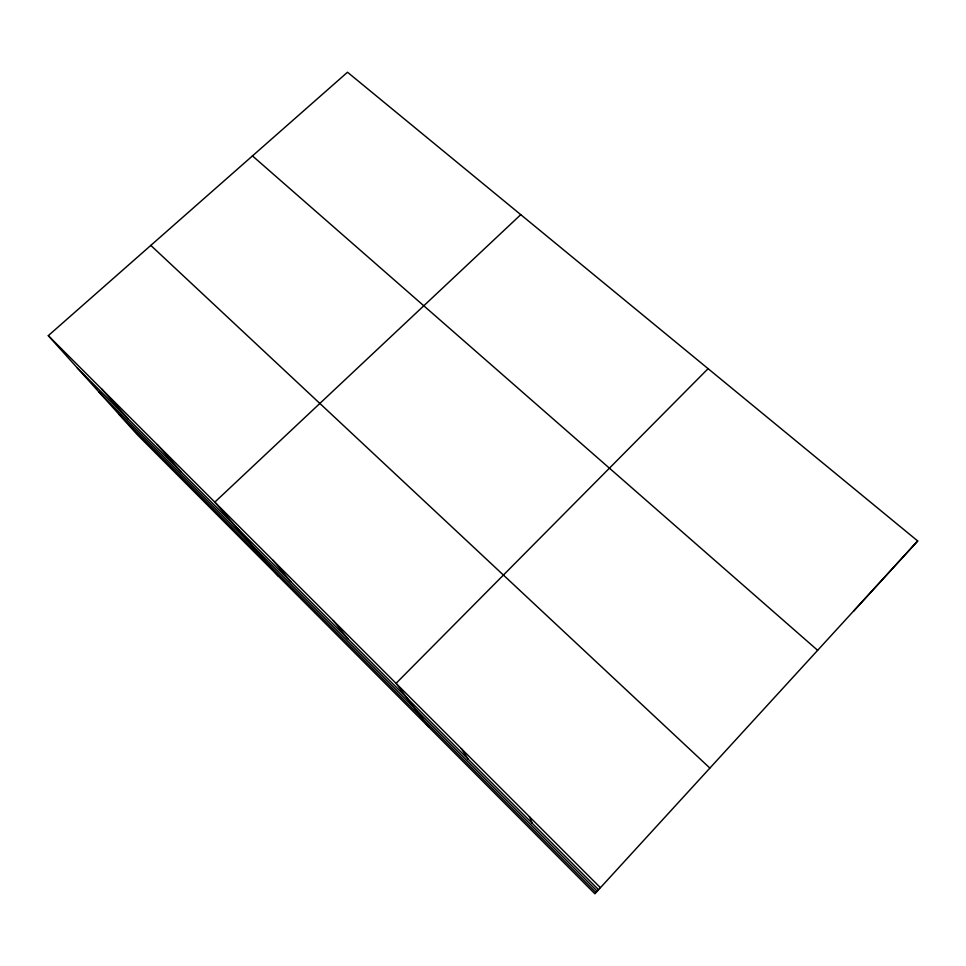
<?xml version="1.0" encoding="UTF-8"?>
<svg xmlns="http://www.w3.org/2000/svg" width="966" height="966" viewBox="0 0 966 966"><rect width="100%" height="100%" fill="white"/><g stroke="black" fill="none" stroke-linecap="round" stroke-linejoin="round"><path stroke-width="1.45" d="M917.7 540.972L594.875 893.767L137.269 434.676L48.3 335.649L347.506 72.233L917.7 540.972L853.594 611.176M708.09 368.662L396.048 683.348L428.952 727.301M520.759 214.669L214.814 502.139L278.425 576.291M252.464 155.9L817.61 650.287M150.805 245.4L709.817 768.018M48.3 335.649L600.333 887.597M77.316 367.949L598.509 889.65M98.846 391.906L597.181 891.147M119.156 414.511L595.95 892.536M101.732 389.069L128.249 418.93M157.204 444.529L181.016 471.746M272.907 560.22L290.718 581.556M333.282 620.583L347.76 638.647M461.374 748.662L468.353 759.373M529.416 816.681L532.169 823.249"/></g></svg>
